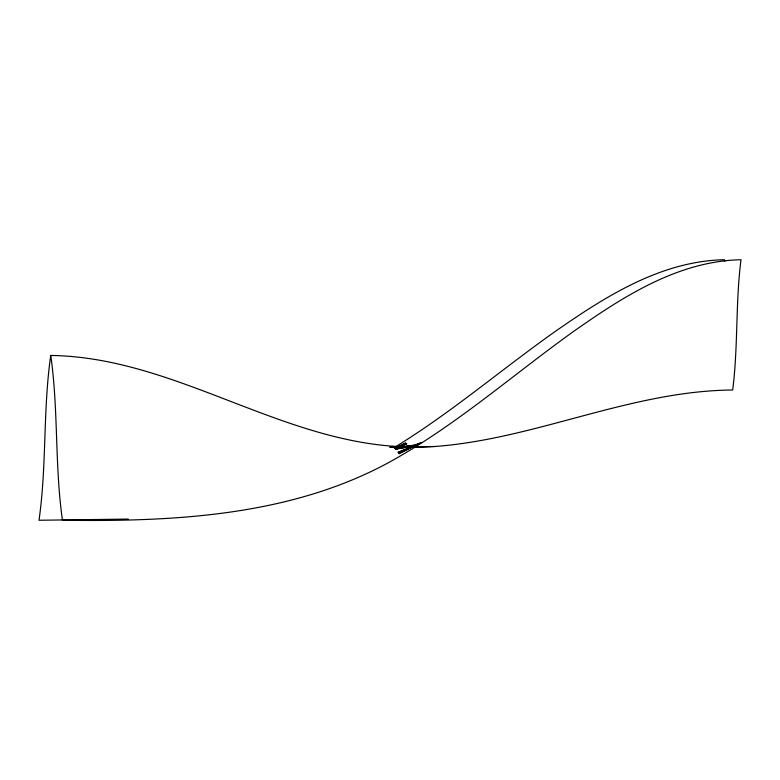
<?xml version="1.0" encoding="UTF-8"?>
<svg xmlns="http://www.w3.org/2000/svg" width="780" height="780" viewBox="0 0 780 780"><rect width="100%" height="100%" fill="white"/><g stroke="black" fill="none" stroke-linecap="round" stroke-linejoin="round"><path stroke-width="1.17" d="M406.945 446.901C281.98 443.888 175.948 357.24 50.739 355.446C42.91 409.841 46.829 465.865 39 520.26L128.242 519.08M394.933 447.125C450.44 413.117 500.068 370.685 553.01 333.011C603.934 297.433 660.133 261.037 724.347 259.74L724.874 261.202M397.186 447.31L405.571 442.991L397.02 447.31M399.223 453.775L421.073 442.669M397.39 447.535L406.195 443.381L397.644 447.281M420.459 442.991L398.599 453.122L419.835 443.381L397.976 452.4L419.221 443.81L395.47 449.221L404.918 447.642M398.014 447.535L406.819 443.81L397.81 447.427M403.611 447.272L409.295 445.673L399.808 447.252M401.817 447.252L409.919 446.101L399.243 447.301M407.521 446.862L394.836 448.49L407.843 447.037M434.323 446.54C535.811 439.12 630.308 390.858 732.673 390C738.231 346.934 735.442 302.815 741 259.74C677.284 261.066 621.699 297.511 571.37 333.011C514.819 373.698 461.994 419.796 401.739 455.13C299.803 515.853 178.025 521.84 62.468 520.26C54.639 465.865 58.559 409.841 50.739 355.446M401.29 447.33L407.062 446.803M408.047 446.745L394.212 447.837L407.219 447.018L390.448 446.862L407.774 447.145M397.498 447.31L406.975 446.716M399.594 447.349L407.686 446.979M393.588 447.291L406.975 446.803M414.219 447.232L434.635 446.491L413.634 447.223M407.784 446.969L389.825 447.291L407.15 447.106L391.082 446.589L407.716 447.047M392.954 446.862L407.569 446.833M407.862 447.028L391.706 446.491L392.33 446.589"/></g></svg>
